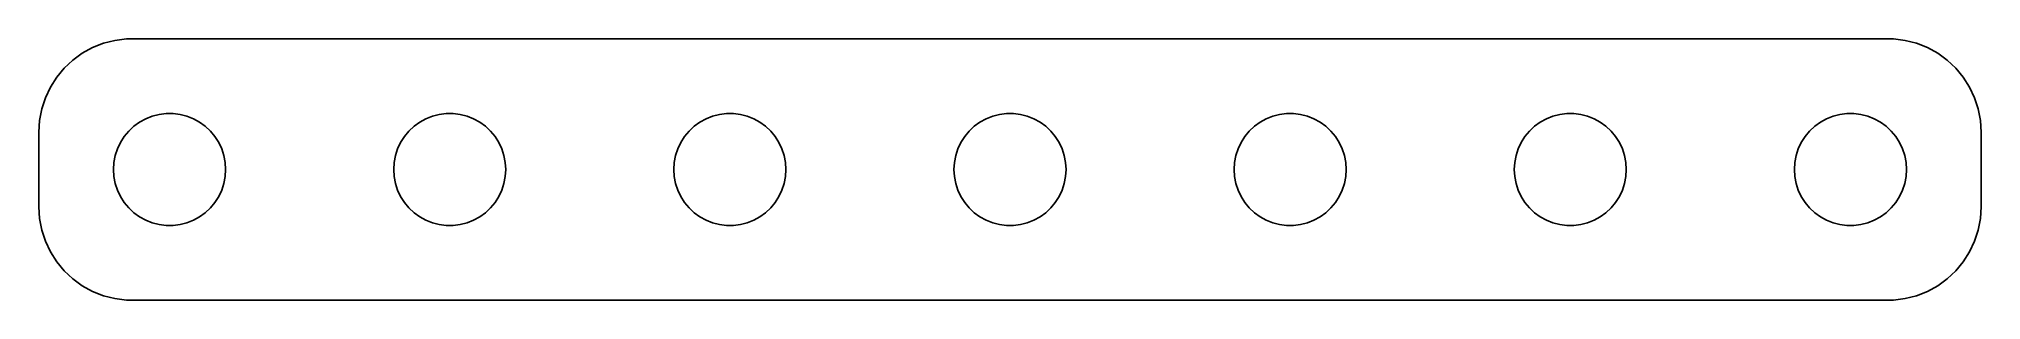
# Model space of a CAD drawing. Header units: metres. Extents: x -26 to 26, y -3.5 to 3.5.
import ezdxf

# ---------------------------------------------------------------- set-up
doc = ezdxf.new("R2010")
doc.units = ezdxf.units.M

msp = doc.modelspace()

# ---------------------------------------------------------------- linework, layer by layer
for p, q in [((-24.5644, 3.26205), (-24.8396, 3.11081)), ((-24.2725, 3.37764), (-24.5644, 3.26205)), ((-23.9684, 3.4557), (-24.2725, 3.37764)), ((-23.657, 3.49506), (-23.9684, 3.4557)), ((23.657, 3.49506), (-23.657, 3.49506)), ((23.9684, 3.4557), (23.657, 3.49506)), ((24.2725, 3.37764), (23.9684, 3.4557)), ((24.5644, 3.26205), (24.2725, 3.37764)), ((24.8396, 3.11081), (24.5644, 3.26205)), ((-25.3224, 2.71136), (-25.5225, 2.46945)), ((-25.0936, 2.92627), (-25.3224, 2.71136)), ((-24.8396, 3.11081), (-25.0936, 2.92627)), ((25.0936, 2.92627), (24.8396, 3.11081)), ((25.3224, 2.71136), (25.0936, 2.92627)), ((25.5225, 2.46945), (25.3224, 2.71136)), ((-25.6908, 2.20438), (-25.8244, 1.9203)), ((-25.5225, 2.46945), (-25.6908, 2.20438)), ((25.6908, 2.20438), (25.5225, 2.46945)), ((25.8244, 1.9203), (25.6908, 2.20438)), ((-25.9214, 1.62172), (-25.9803, 1.31332)), ((-25.8244, 1.9203), (-25.9214, 1.62172)), ((25.9214, 1.62172), (25.8244, 1.9203)), ((25.9803, 1.31332), (25.9214, 1.62172)), ((-25.9803, 1.31332), (-26, 1)), ((-23.5934, 1.02681), (-23.4561, 1.15576)), ((-23.4561, 1.15576), (-23.3037, 1.26648)), ((-23.3037, 1.26648), (-23.1387, 1.35724)), ((-23.1387, 1.35724), (-22.9635, 1.42657)), ((-22.9635, 1.42657), (-22.7811, 1.47342)), ((-22.7811, 1.47342), (-22.5942, 1.49704)), ((-22.5942, 1.49704), (-22.4058, 1.49704)), ((-22.4058, 1.49704), (-22.2189, 1.47342)), ((-22.2189, 1.47342), (-22.0365, 1.42657)), ((-22.0365, 1.42657), (-21.8613, 1.35724)), ((-21.8613, 1.35724), (-21.6963, 1.26648)), ((-21.6963, 1.26648), (-21.5439, 1.15576)), ((-21.5439, 1.15576), (-21.4065, 1.02681)), ((-16.0934, 1.02681), (-15.9561, 1.15576)), ((-15.9561, 1.15576), (-15.8037, 1.26648)), ((-15.8037, 1.26648), (-15.6387, 1.35724)), ((-15.6387, 1.35724), (-15.4635, 1.42657)), ((-15.4635, 1.42657), (-15.2811, 1.47342)), ((-15.2811, 1.47342), (-15.0942, 1.49704)), ((-15.0942, 1.49704), (-14.9058, 1.49704)), ((-14.9058, 1.49704), (-14.7189, 1.47342)), ((-14.7189, 1.47342), (-14.5365, 1.42657)), ((-14.5365, 1.42657), (-14.3613, 1.35724)), ((-14.3613, 1.35724), (-14.1963, 1.26648)), ((-14.1963, 1.26648), (-14.0439, 1.15576)), ((-14.0439, 1.15576), (-13.9065, 1.02681)), ((-8.59344, 1.02681), (-8.45613, 1.15576)), ((-8.45613, 1.15576), (-8.30373, 1.26648)), ((-8.30373, 1.26648), (-8.13866, 1.35724)), ((-8.13866, 1.35724), (-7.96352, 1.42657)), ((-7.96352, 1.42657), (-7.78107, 1.47342)), ((-7.78107, 1.47342), (-7.59418, 1.49704)), ((-7.59418, 1.49704), (-7.40581, 1.49704)), ((-7.40581, 1.49704), (-7.21892, 1.47342)), ((-7.21892, 1.47342), (-7.03647, 1.42657)), ((-7.03647, 1.42657), (-6.86133, 1.35724)), ((-6.86133, 1.35724), (-6.69626, 1.26648)), ((-6.69626, 1.26648), (-6.54385, 1.15576)), ((-6.54385, 1.15576), (-6.40654, 1.02681)), ((-1.09344, 1.02681), (-0.956131, 1.15576)), ((-0.956131, 1.15576), (-0.803726, 1.26648)), ((-0.803726, 1.26648), (-0.638657, 1.35724)), ((-0.638657, 1.35724), (-0.463516, 1.42657)), ((-0.463516, 1.42657), (-0.281067, 1.47342)), ((-0.281067, 1.47342), (-0.094177, 1.49704)), ((-0.094177, 1.49704), (0.094177, 1.49704)), ((0.094177, 1.49704), (0.281067, 1.47342)), ((0.281067, 1.47342), (0.463516, 1.42657)), ((0.463516, 1.42657), (0.638657, 1.35724)), ((0.638657, 1.35724), (0.803726, 1.26648)), ((0.803726, 1.26648), (0.956131, 1.15576)), ((0.956131, 1.15576), (1.09344, 1.02681)), ((6.40654, 1.02681), (6.54385, 1.15576)), ((6.54385, 1.15576), (6.69626, 1.26648)), ((6.69626, 1.26648), (6.86133, 1.35724)), ((6.86133, 1.35724), (7.03647, 1.42657)), ((7.03647, 1.42657), (7.21892, 1.47342)), ((7.21892, 1.47342), (7.40581, 1.49704)), ((7.40581, 1.49704), (7.59418, 1.49704)), ((7.59418, 1.49704), (7.78107, 1.47342)), ((7.78107, 1.47342), (7.96352, 1.42657)), ((7.96352, 1.42657), (8.13866, 1.35724)), ((8.13866, 1.35724), (8.30373, 1.26648)), ((8.30373, 1.26648), (8.45613, 1.15576)), ((8.45613, 1.15576), (8.59344, 1.02681)), ((13.9065, 1.02681), (14.0439, 1.15576)), ((14.0439, 1.15576), (14.1963, 1.26648)), ((14.1963, 1.26648), (14.3613, 1.35724)), ((14.3613, 1.35724), (14.5365, 1.42657)), ((14.5365, 1.42657), (14.7189, 1.47342)), ((14.7189, 1.47342), (14.9058, 1.49704)), ((14.9058, 1.49704), (15.0942, 1.49704)), ((15.0942, 1.49704), (15.2811, 1.47342)), ((15.2811, 1.47342), (15.4635, 1.42657)), ((15.4635, 1.42657), (15.6387, 1.35724)), ((15.6387, 1.35724), (15.8037, 1.26648)), ((15.8037, 1.26648), (15.9561, 1.15576)), ((15.9561, 1.15576), (16.0934, 1.02681)), ((21.4065, 1.02681), (21.5439, 1.15576)), ((21.5439, 1.15576), (21.6963, 1.26648)), ((21.6963, 1.26648), (21.8613, 1.35724)), ((21.8613, 1.35724), (22.0365, 1.42657)), ((22.0365, 1.42657), (22.2189, 1.47342)), ((22.2189, 1.47342), (22.4058, 1.49704)), ((22.4058, 1.49704), (22.5942, 1.49704)), ((22.5942, 1.49704), (22.7811, 1.47342)), ((22.7811, 1.47342), (22.9635, 1.42657)), ((22.9635, 1.42657), (23.1387, 1.35724)), ((23.1387, 1.35724), (23.3037, 1.26648)), ((23.3037, 1.26648), (23.4561, 1.15576)), ((23.4561, 1.15576), (23.5934, 1.02681)), ((26, 1), (25.9803, 1.31332)), ((-26, 1), (-26, -1)), ((-23.9529, 0.373032), (-23.8947, 0.552185)), ((-23.8947, 0.552185), (-23.8145, 0.722626)), ((-23.8145, 0.722626), (-23.7135, 0.881668)), ((-23.7135, 0.881668), (-23.5934, 1.02681)), ((-21.4065, 1.02681), (-21.2865, 0.881668)), ((-21.2865, 0.881668), (-21.1855, 0.722626)), ((-21.1855, 0.722626), (-21.1053, 0.552185)), ((-21.1053, 0.552185), (-21.0471, 0.373032)), ((-16.4529, 0.373032), (-16.3947, 0.552185)), ((-16.3947, 0.552185), (-16.3145, 0.722626)), ((-16.3145, 0.722626), (-16.2135, 0.881668)), ((-16.2135, 0.881668), (-16.0934, 1.02681)), ((-13.9065, 1.02681), (-13.7865, 0.881668)), ((-13.7865, 0.881668), (-13.6855, 0.722626)), ((-13.6855, 0.722626), (-13.6053, 0.552185)), ((-13.6053, 0.552185), (-13.5471, 0.373032)), ((-8.95287, 0.373032), (-8.89465, 0.552185)), ((-8.89465, 0.552185), (-8.81445, 0.722626)), ((-8.81445, 0.722626), (-8.71352, 0.881668)), ((-8.71352, 0.881668), (-8.59344, 1.02681)), ((-6.40654, 1.02681), (-6.28647, 0.881668)), ((-6.28647, 0.881668), (-6.18553, 0.722626)), ((-6.18553, 0.722626), (-6.10533, 0.552185)), ((-6.10533, 0.552185), (-6.04712, 0.373032)), ((-1.45287, 0.373032), (-1.39465, 0.552185)), ((-1.39465, 0.552185), (-1.31445, 0.722626)), ((-1.31445, 0.722626), (-1.21352, 0.881668)), ((-1.21352, 0.881668), (-1.09344, 1.02681)), ((1.09344, 1.02681), (1.21352, 0.881668)), ((1.21352, 0.881668), (1.31445, 0.722626)), ((1.31445, 0.722626), (1.39465, 0.552185)), ((1.39465, 0.552185), (1.45287, 0.373032)), ((6.04712, 0.373032), (6.10533, 0.552185)), ((6.10533, 0.552185), (6.18553, 0.722626)), ((6.18553, 0.722626), (6.28647, 0.881668)), ((6.28647, 0.881668), (6.40654, 1.02681)), ((8.59344, 1.02681), (8.71352, 0.881668)), ((8.71352, 0.881668), (8.81445, 0.722626)), ((8.81445, 0.722626), (8.89465, 0.552185)), ((8.89465, 0.552185), (8.95287, 0.373032)), ((13.5471, 0.373032), (13.6053, 0.552185)), ((13.6053, 0.552185), (13.6855, 0.722626)), ((13.6855, 0.722626), (13.7865, 0.881668)), ((13.7865, 0.881668), (13.9065, 1.02681)), ((16.0934, 1.02681), (16.2135, 0.881668)), ((16.2135, 0.881668), (16.3145, 0.722626)), ((16.3145, 0.722626), (16.3947, 0.552185)), ((16.3947, 0.552185), (16.4529, 0.373032)), ((21.0471, 0.373032), (21.1053, 0.552185)), ((21.1053, 0.552185), (21.1855, 0.722626)), ((21.1855, 0.722626), (21.2865, 0.881668)), ((21.2865, 0.881668), (21.4065, 1.02681)), ((23.5934, 1.02681), (23.7135, 0.881668)), ((23.7135, 0.881668), (23.8145, 0.722626)), ((23.8145, 0.722626), (23.8947, 0.552185)), ((23.8947, 0.552185), (23.9529, 0.373032)), ((26, -1), (26, 1)), ((-24, 0), (-23.9882, 0.187988)), ((-23.9882, -0.187988), (-24, 0)), ((-23.9882, 0.187988), (-23.9529, 0.373032)), ((-21.0471, 0.373032), (-21.0118, 0.187988)), ((-21.0118, 0.187988), (-21, 0)), ((-21, 0), (-21.0118, -0.187988)), ((-16.5, 0), (-16.4882, 0.187988)), ((-16.4882, -0.187988), (-16.5, 0)), ((-16.4882, 0.187988), (-16.4529, 0.373032)), ((-13.5471, 0.373032), (-13.5118, 0.187988)), ((-13.5118, 0.187988), (-13.5, 0)), ((-13.5, 0), (-13.5118, -0.187988)), ((-9, 0), (-8.98816, 0.187988)), ((-8.98816, -0.187988), (-9, 0)), ((-8.98816, 0.187988), (-8.95287, 0.373032)), ((-6.04712, 0.373032), (-6.01183, 0.187988)), ((-6.01183, 0.187988), (-6, 0)), ((-6, 0), (-6.01183, -0.187988)), ((-1.5, 0), (-1.48816, 0.187988)), ((-1.48816, -0.187988), (-1.5, 0)), ((-1.48816, 0.187988), (-1.45287, 0.373032)), ((1.45287, 0.373032), (1.48816, 0.187988)), ((1.48816, 0.187988), (1.5, 0)), ((1.5, 0), (1.48816, -0.187988)), ((6, 0), (6.01183, 0.187988)), ((6.01183, -0.187988), (6, 0)), ((6.01183, 0.187988), (6.04712, 0.373032)), ((8.95287, 0.373032), (8.98816, 0.187988)), ((8.98816, 0.187988), (9, 0)), ((9, 0), (8.98816, -0.187988)), ((13.5, 0), (13.5118, 0.187988)), ((13.5118, -0.187988), (13.5, 0)), ((13.5118, 0.187988), (13.5471, 0.373032)), ((16.4529, 0.373032), (16.4882, 0.187988)), ((16.4882, 0.187988), (16.5, 0)), ((16.5, 0), (16.4882, -0.187988)), ((21, 0), (21.0118, 0.187988)), ((21.0118, -0.187988), (21, 0)), ((21.0118, 0.187988), (21.0471, 0.373032)), ((23.9529, 0.373032), (23.9882, 0.187988)), ((23.9882, 0.187988), (24, 0)), ((24, 0), (23.9882, -0.187988)), ((-23.9529, -0.373032), (-23.9882, -0.187988)), ((-23.8947, -0.552185), (-23.9529, -0.373032)), ((-21.0471, -0.373032), (-21.1053, -0.552185)), ((-21.0118, -0.187988), (-21.0471, -0.373032)), ((-16.4529, -0.373032), (-16.4882, -0.187988)), ((-16.3947, -0.552185), (-16.4529, -0.373032)), ((-13.5471, -0.373032), (-13.6053, -0.552185)), ((-13.5118, -0.187988), (-13.5471, -0.373032)), ((-8.95287, -0.373032), (-8.98816, -0.187988)), ((-8.89465, -0.552185), (-8.95287, -0.373032)), ((-6.04712, -0.373032), (-6.10533, -0.552185)), ((-6.01183, -0.187988), (-6.04712, -0.373032)), ((-1.45287, -0.373032), (-1.48816, -0.187988)), ((-1.39465, -0.552185), (-1.45287, -0.373032)), ((1.45287, -0.373032), (1.39465, -0.552185)), ((1.48816, -0.187988), (1.45287, -0.373032)), ((6.04712, -0.373032), (6.01183, -0.187988)), ((6.10533, -0.552185), (6.04712, -0.373032)), ((8.95287, -0.373032), (8.89465, -0.552185)), ((8.98816, -0.187988), (8.95287, -0.373032)), ((13.5471, -0.373032), (13.5118, -0.187988)), ((13.6053, -0.552185), (13.5471, -0.373032)), ((16.4529, -0.373032), (16.3947, -0.552185)), ((16.4882, -0.187988), (16.4529, -0.373032)), ((21.0471, -0.373032), (21.0118, -0.187988)), ((21.1053, -0.552185), (21.0471, -0.373032)), ((23.9529, -0.373032), (23.8947, -0.552185)), ((23.9882, -0.187988), (23.9529, -0.373032)), ((-26, -1), (-25.9803, -1.31332)), ((-23.8145, -0.722626), (-23.8947, -0.552185)), ((-23.7135, -0.881668), (-23.8145, -0.722626)), ((-23.5934, -1.02681), (-23.7135, -0.881668)), ((-23.4561, -1.15576), (-23.5934, -1.02681)), ((-21.4065, -1.02681), (-21.5439, -1.15576)), ((-21.2865, -0.881668), (-21.4065, -1.02681)), ((-21.1855, -0.722626), (-21.2865, -0.881668)), ((-21.1053, -0.552185), (-21.1855, -0.722626)), ((-16.3145, -0.722626), (-16.3947, -0.552185)), ((-16.2135, -0.881668), (-16.3145, -0.722626)), ((-16.0934, -1.02681), (-16.2135, -0.881668)), ((-15.9561, -1.15576), (-16.0934, -1.02681)), ((-13.9065, -1.02681), (-14.0439, -1.15576)), ((-13.7865, -0.881668), (-13.9065, -1.02681)), ((-13.6855, -0.722626), (-13.7865, -0.881668)), ((-13.6053, -0.552185), (-13.6855, -0.722626)), ((-8.81445, -0.722626), (-8.89465, -0.552185)), ((-8.71352, -0.881668), (-8.81445, -0.722626)), ((-8.59344, -1.02681), (-8.71352, -0.881668)), ((-8.45613, -1.15576), (-8.59344, -1.02681)), ((-6.40654, -1.02681), (-6.54385, -1.15576)), ((-6.28647, -0.881668), (-6.40654, -1.02681)), ((-6.18553, -0.722626), (-6.28647, -0.881668)), ((-6.10533, -0.552185), (-6.18553, -0.722626)), ((-1.31445, -0.722626), (-1.39465, -0.552185)), ((-1.21352, -0.881668), (-1.31445, -0.722626)), ((-1.09344, -1.02681), (-1.21352, -0.881668)), ((-0.956131, -1.15576), (-1.09344, -1.02681)), ((1.09344, -1.02681), (0.956131, -1.15576)), ((1.21352, -0.881668), (1.09344, -1.02681)), ((1.31445, -0.722626), (1.21352, -0.881668)), ((1.39465, -0.552185), (1.31445, -0.722626)), ((6.18553, -0.722626), (6.10533, -0.552185)), ((6.28647, -0.881668), (6.18553, -0.722626)), ((6.40654, -1.02681), (6.28647, -0.881668)), ((6.54385, -1.15576), (6.40654, -1.02681)), ((8.59344, -1.02681), (8.45613, -1.15576)), ((8.71352, -0.881668), (8.59344, -1.02681)), ((8.81445, -0.722626), (8.71352, -0.881668)), ((8.89465, -0.552185), (8.81445, -0.722626)), ((13.6855, -0.722626), (13.6053, -0.552185)), ((13.7865, -0.881668), (13.6855, -0.722626)), ((13.9065, -1.02681), (13.7865, -0.881668)), ((14.0439, -1.15576), (13.9065, -1.02681)), ((16.0934, -1.02681), (15.9561, -1.15576)), ((16.2135, -0.881668), (16.0934, -1.02681)), ((16.3145, -0.722626), (16.2135, -0.881668)), ((16.3947, -0.552185), (16.3145, -0.722626)), ((21.1855, -0.722626), (21.1053, -0.552185)), ((21.2865, -0.881668), (21.1855, -0.722626)), ((21.4065, -1.02681), (21.2865, -0.881668)), ((21.5439, -1.15576), (21.4065, -1.02681)), ((23.5934, -1.02681), (23.4561, -1.15576)), ((23.7135, -0.881668), (23.5934, -1.02681)), ((23.8145, -0.722626), (23.7135, -0.881668)), ((23.8947, -0.552185), (23.8145, -0.722626)), ((25.9803, -1.31332), (26, -1)), ((-25.9803, -1.31332), (-25.9214, -1.62172)), ((-23.3037, -1.26648), (-23.4561, -1.15576)), ((-23.1387, -1.35724), (-23.3037, -1.26648)), ((-22.9635, -1.42657), (-23.1387, -1.35724)), ((-22.7811, -1.47342), (-22.9635, -1.42657)), ((-22.5942, -1.49704), (-22.7811, -1.47342)), ((-22.4058, -1.49704), (-22.5942, -1.49704)), ((-22.2189, -1.47342), (-22.4058, -1.49704)), ((-22.0365, -1.42657), (-22.2189, -1.47342)), ((-21.8613, -1.35724), (-22.0365, -1.42657)), ((-21.6963, -1.26648), (-21.8613, -1.35724)), ((-21.5439, -1.15576), (-21.6963, -1.26648)), ((-15.8037, -1.26648), (-15.9561, -1.15576)), ((-15.6387, -1.35724), (-15.8037, -1.26648)), ((-15.4635, -1.42657), (-15.6387, -1.35724)), ((-15.2811, -1.47342), (-15.4635, -1.42657)), ((-15.0942, -1.49704), (-15.2811, -1.47342)), ((-14.9058, -1.49704), (-15.0942, -1.49704)), ((-14.7189, -1.47342), (-14.9058, -1.49704)), ((-14.5365, -1.42657), (-14.7189, -1.47342)), ((-14.3613, -1.35724), (-14.5365, -1.42657)), ((-14.1963, -1.26648), (-14.3613, -1.35724)), ((-14.0439, -1.15576), (-14.1963, -1.26648)), ((-8.30373, -1.26648), (-8.45613, -1.15576)), ((-8.13866, -1.35724), (-8.30373, -1.26648)), ((-7.96352, -1.42657), (-8.13866, -1.35724)), ((-7.78107, -1.47342), (-7.96352, -1.42657)), ((-7.59418, -1.49704), (-7.78107, -1.47342)), ((-7.40581, -1.49704), (-7.59418, -1.49704)), ((-7.21892, -1.47342), (-7.40581, -1.49704)), ((-7.03647, -1.42657), (-7.21892, -1.47342)), ((-6.86133, -1.35724), (-7.03647, -1.42657)), ((-6.69626, -1.26648), (-6.86133, -1.35724)), ((-6.54385, -1.15576), (-6.69626, -1.26648)), ((-0.803726, -1.26648), (-0.956131, -1.15576)), ((-0.638657, -1.35724), (-0.803726, -1.26648)), ((-0.463516, -1.42657), (-0.638657, -1.35724)), ((-0.281067, -1.47342), (-0.463516, -1.42657)), ((-0.094177, -1.49704), (-0.281067, -1.47342)), ((0.094177, -1.49704), (-0.094177, -1.49704)), ((0.281067, -1.47342), (0.094177, -1.49704)), ((0.463516, -1.42657), (0.281067, -1.47342)), ((0.638657, -1.35724), (0.463516, -1.42657)), ((0.803726, -1.26648), (0.638657, -1.35724)), ((0.956131, -1.15576), (0.803726, -1.26648)), ((6.69626, -1.26648), (6.54385, -1.15576)), ((6.86133, -1.35724), (6.69626, -1.26648)), ((7.03647, -1.42657), (6.86133, -1.35724)), ((7.21892, -1.47342), (7.03647, -1.42657)), ((7.40581, -1.49704), (7.21892, -1.47342)), ((7.59418, -1.49704), (7.40581, -1.49704)), ((7.78107, -1.47342), (7.59418, -1.49704)), ((7.96352, -1.42657), (7.78107, -1.47342)), ((8.13866, -1.35724), (7.96352, -1.42657)), ((8.30373, -1.26648), (8.13866, -1.35724)), ((8.45613, -1.15576), (8.30373, -1.26648)), ((14.1963, -1.26648), (14.0439, -1.15576)), ((14.3613, -1.35724), (14.1963, -1.26648)), ((14.5365, -1.42657), (14.3613, -1.35724)), ((14.7189, -1.47342), (14.5365, -1.42657)), ((14.9058, -1.49704), (14.7189, -1.47342)), ((15.0942, -1.49704), (14.9058, -1.49704)), ((15.2811, -1.47342), (15.0942, -1.49704)), ((15.4635, -1.42657), (15.2811, -1.47342)), ((15.6387, -1.35724), (15.4635, -1.42657)), ((15.8037, -1.26648), (15.6387, -1.35724)), ((15.9561, -1.15576), (15.8037, -1.26648)), ((21.6963, -1.26648), (21.5439, -1.15576)), ((21.8613, -1.35724), (21.6963, -1.26648)), ((22.0365, -1.42657), (21.8613, -1.35724)), ((22.2189, -1.47342), (22.0365, -1.42657)), ((22.4058, -1.49704), (22.2189, -1.47342)), ((22.5942, -1.49704), (22.4058, -1.49704)), ((22.7811, -1.47342), (22.5942, -1.49704)), ((22.9635, -1.42657), (22.7811, -1.47342)), ((23.1387, -1.35724), (22.9635, -1.42657)), ((23.3037, -1.26648), (23.1387, -1.35724)), ((23.4561, -1.15576), (23.3037, -1.26648)), ((25.9214, -1.62172), (25.9803, -1.31332)), ((-25.9214, -1.62172), (-25.8244, -1.9203)), ((-25.8244, -1.9203), (-25.6908, -2.20438)), ((25.6908, -2.20438), (25.8244, -1.9203)), ((25.8244, -1.9203), (25.9214, -1.62172)), ((-25.6908, -2.20438), (-25.5225, -2.46945)), ((-25.5225, -2.46945), (-25.3224, -2.71136)), ((25.3224, -2.71136), (25.5225, -2.46945)), ((25.5225, -2.46945), (25.6908, -2.20438)), ((-25.3224, -2.71136), (-25.0936, -2.92627)), ((-25.0936, -2.92627), (-24.8396, -3.11081)), ((-24.8396, -3.11081), (-24.5644, -3.26205)), ((24.5644, -3.26205), (24.8396, -3.11081)), ((24.8396, -3.11081), (25.0936, -2.92627)), ((25.0936, -2.92627), (25.3224, -2.71136)), ((-24.5644, -3.26205), (-24.2725, -3.37764)), ((-24.2725, -3.37764), (-23.9684, -3.4557)), ((-23.9684, -3.4557), (-23.657, -3.49506)), ((-23.657, -3.49506), (23.657, -3.49506)), ((23.657, -3.49506), (23.9684, -3.4557)), ((23.9684, -3.4557), (24.2725, -3.37764)), ((24.2725, -3.37764), (24.5644, -3.26205))]:
    msp.add_line(p, q)

doc.saveas('drawing.dxf')
